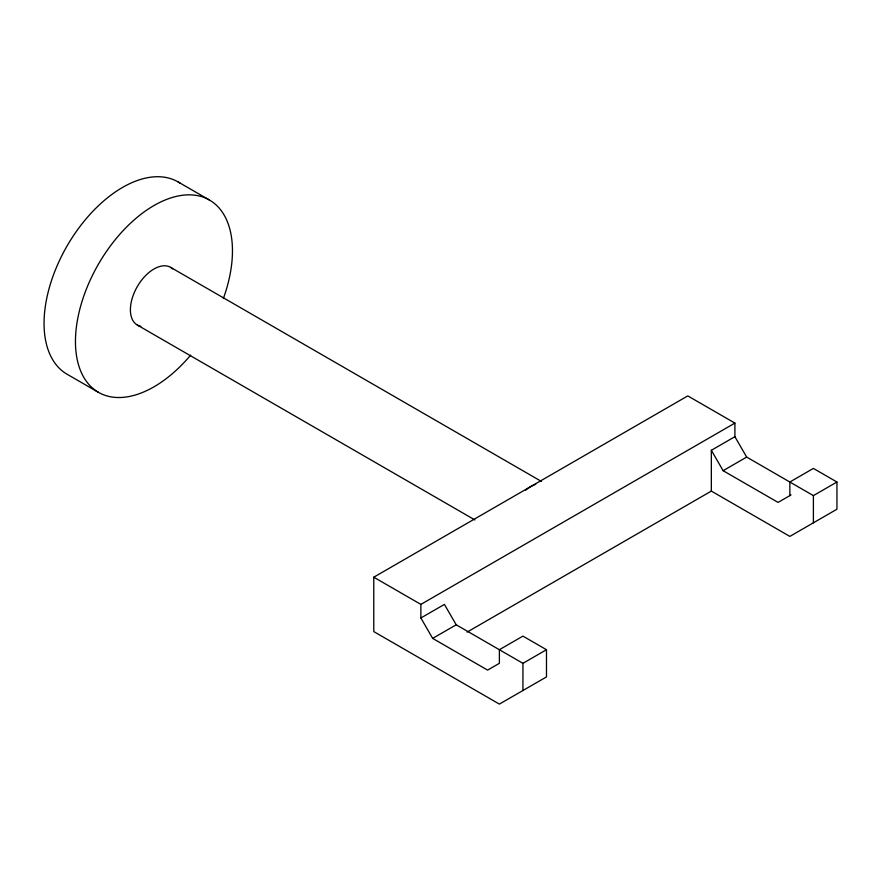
<?xml version="1.0" encoding="UTF-8"?>
<svg xmlns="http://www.w3.org/2000/svg" width="881" height="881" viewBox="0 0 881 881"><rect width="100%" height="100%" fill="white"/><g stroke="black" fill="none" stroke-linecap="round" stroke-linejoin="round"><path stroke-width="1.32" d="M734.897 423.1L420.876 604.399L420.876 617.988L432.648 638.384L487.6 670.111L499.384 663.316L499.384 649.715L522.929 636.126L546.484 649.715L546.484 676.916L499.384 704.106L373.775 631.589L373.775 577.198L687.786 395.899L734.897 423.1L734.897 436.69L746.67 457.085L813.394 495.618L836.95 482.017L836.95 509.218L789.85 536.408L711.341 491.08L467.062 632.118M420.876 617.988L444.42 604.399L456.204 624.794L522.929 663.316L546.484 649.715M711.341 491.08L711.341 450.29L734.897 436.69M432.648 638.384L456.204 624.794M711.341 450.29L723.114 470.685L746.67 457.085M791.028 494.935L778.066 502.412L723.114 470.685M836.95 482.017L813.394 468.417L789.85 482.017L789.85 495.618M178.061 181.915L209.469 200.042M170.606 267.339L541.496 481.466M137.304 325.034L474.903 519.944M98.441 392.342L67.044 374.205A111.028 64.104 -60 0 1 68.167 244.092A111.028 64.104 -60 0 1 180.242 183.27M373.775 577.198L420.876 604.399M813.394 495.618L813.394 522.807M522.929 663.316L522.929 690.506M190.659 355.131A111.028 64.104 -60 0 1 76.482 355.55A111.028 64.104 -60 0 1 166.63 199.414A111.028 64.104 -60 0 1 223.356 298.505M140.883 326.355A33.302 19.228 -60 0 1 136.764 287.525A33.302 19.228 -60 0 1 172.643 268.848M525.682 490.144A33.302 19.228 -60 0 1 535.681 484.319"/></g></svg>
